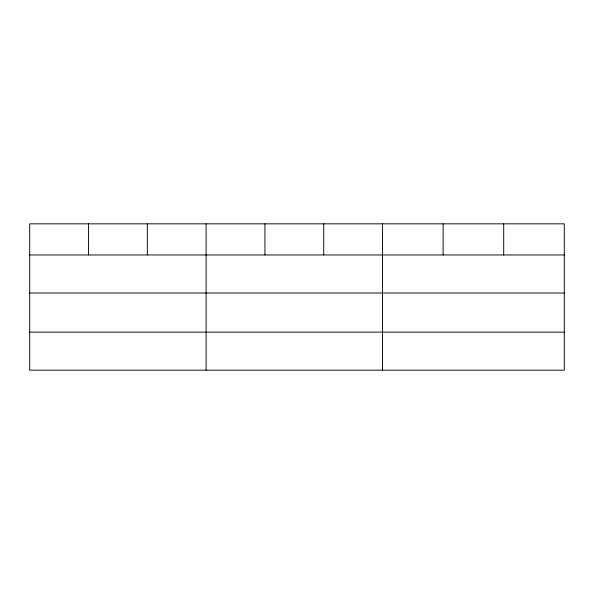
<?xml version="1.0" encoding="UTF-8"?>
<svg xmlns="http://www.w3.org/2000/svg" width="594" height="594" viewBox="0 0 594 594"><rect width="100%" height="100%" fill="white"/><g stroke="black" fill="none" stroke-linecap="round" stroke-linejoin="round"><path stroke-width="0.89" d="M564.3 292.983L564.3 223.841L29.7 223.841L29.7 370.159L564.3 370.159L564.3 292.983L29.7 292.983M29.7 254.967L564.3 254.967M29.7 332.143L564.3 332.143M503.712 223.841L503.712 254.967M443.124 223.841L443.124 254.967M382.536 223.841L382.536 370.159M323.73 223.841L323.73 254.967M264.924 223.841L264.924 254.967M206.118 223.841L206.118 370.159M147.312 223.841L147.312 254.967M88.506 223.841L88.506 254.967"/></g></svg>
